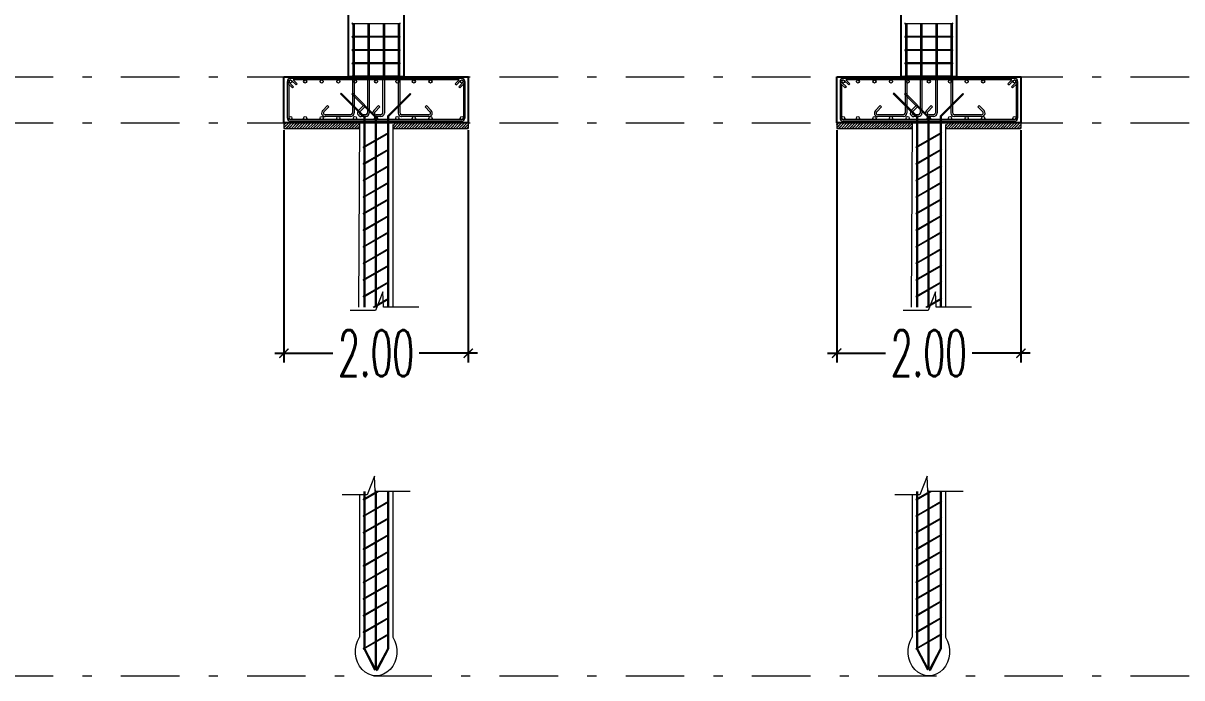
# Model space of a CAD drawing. Header units: millimetres. Extents: x 2175 to 3376, y 1504 to 1740.
# Drawn here: x 3350.92 to 3363.49, y 1605.31 to 1612.41 of the extents above; entities that cross this region are included whole.
import ezdxf

# ---------------------------------------------------------------- set-up
doc = ezdxf.new("R2010")
doc.units = ezdxf.units.MM
for name, pattern in [('DASHDOT2', [12.7, 6.35, -3.175, 0, -3.175]), ('DASHDOTX2', [50.8, 25.4, -12.7, 0, -12.7]), ('DASHED', [19.05, 12.7, -6.35])]:
    doc.linetypes.add(name, pattern=pattern)
doc.layers.add('As Atap', color=3, linetype='DASHDOTX2', lineweight=40)
doc.layers.add('Garis Dim', color=131, linetype='DASHED', lineweight=9)
doc.layers.add('dinding baru', color=142, linetype='Continuous')
doc.layers.add('WF 150', color=5, linetype='Continuous')
doc.layers.add('Layer2', color=7, linetype='DASHED', lineweight=40, true_color=0x238759)
doc.styles.add('-DIM2', font='simplex.shx', dxfattribs={"width": 0.55})
doc.dimstyles.new('DIMENSI MUSHOLLAH', dxfattribs={"dimtxt": 0.5, "dimasz": 0.1, "dimexe": 0.1, "dimexo": 0.1, "dimgap": 0.05, "dimtad": 0, "dimtih": 1, "dimtoh": 1, "dimzin": 0, "dimdsep": 46, "dimtxsty": '-DIM2', "dimblk": 'ARCHTICK', "dimcen": 0.3, "dimdle": 0.1, "dimclrd": 1, "dimclre": 1, "dimclrt": 2, "dimadec": 0, "dimazin": 0, "dimtfac": 1, "dimtix": 1, "dimtofl": 0, "dimtmove": 0, "dimatfit": 3, "dimldrblk": 'ARCHTICK', "dimfxl": 1, "dimtolj": 1, "dimtzin": 0, "dimarcsym": 0})

# ---------------------------------------------------------------- blocks, each defined once
blk = doc.blocks.new('_ArchTick')
at = {"color": 0, "linetype": 'ByBlock', "const_width": 0.15}
blk.add_lwpolyline([(-0.5, -0.5), (0.5, 0.5)], dxfattribs=at)
blk = doc.blocks.new('*D796')
at = {"layer": 'Defpoints', "color": 0, "transparency": 16777216}
for p in [(3353.748, 1611.351), (3355.748, 1611.351), (3355.748, 1608.831)]:
    blk.add_point(p, dxfattribs=at)
at = {"layer": 'dinding baru', "color": 1, "linetype": 'Continuous', "lineweight": -2, "transparency": 16777216}
for p, q in [((3353.748, 1611.251), (3353.748, 1608.731)), ((3355.748, 1611.251), (3355.748, 1608.731))]:
    blk.add_line(p, q, dxfattribs=at)
at = {"layer": 'dinding baru', "color": 1, "lineweight": -2, "transparency": 16777216}
for p, q in [((3353.648, 1608.831), (3354.279, 1608.831)), ((3355.848, 1608.831), (3355.217, 1608.831))]:
    blk.add_line(p, q, dxfattribs=at)
at = {"layer": 'dinding baru', "color": 1, "lineweight": -2, "transparency": 16777216, "xscale": 0.1, "yscale": 0.1, "zscale": 0.1, "rotation": 180}
blk.add_blockref('_ArchTick', (3353.748, 1608.831), dxfattribs=at)
at = {"layer": 'dinding baru', "color": 1, "lineweight": -2, "transparency": 16777216, "xscale": 0.1, "yscale": 0.1, "zscale": 0.1}
blk.add_blockref('_ArchTick', (3355.748, 1608.831), dxfattribs=at)
at = {"layer": 'dinding baru', "color": 2, "lineweight": 0, "transparency": 16777216, "insert": (3354.748, 1608.831), "char_height": 0.5, "attachment_point": 5, "style": '-DIM2'}
blk.add_mtext('\\A1;2.00', dxfattribs=at)
blk = doc.blocks.new('*D797')
at = {"layer": 'Defpoints', "color": 0, "transparency": 16777216}
for p in [(3359.748, 1611.351), (3361.748, 1611.351), (3361.748, 1608.831)]:
    blk.add_point(p, dxfattribs=at)
at = {"layer": 'dinding baru', "color": 1, "linetype": 'Continuous', "lineweight": -2, "transparency": 16777216}
for p, q in [((3359.748, 1611.251), (3359.748, 1608.731)), ((3361.748, 1611.251), (3361.748, 1608.731))]:
    blk.add_line(p, q, dxfattribs=at)
at = {"layer": 'dinding baru', "color": 1, "lineweight": -2, "transparency": 16777216}
for p, q in [((3359.648, 1608.831), (3360.279, 1608.831)), ((3361.848, 1608.831), (3361.217, 1608.831))]:
    blk.add_line(p, q, dxfattribs=at)
at = {"layer": 'dinding baru', "color": 1, "lineweight": -2, "transparency": 16777216, "xscale": 0.1, "yscale": 0.1, "zscale": 0.1, "rotation": 180}
blk.add_blockref('_ArchTick', (3359.748, 1608.831), dxfattribs=at)
at = {"layer": 'dinding baru', "color": 1, "lineweight": -2, "transparency": 16777216, "xscale": 0.1, "yscale": 0.1, "zscale": 0.1}
blk.add_blockref('_ArchTick', (3361.748, 1608.831), dxfattribs=at)
at = {"layer": 'dinding baru', "color": 2, "lineweight": 0, "transparency": 16777216, "insert": (3360.748, 1608.831), "char_height": 0.5, "attachment_point": 5, "style": '-DIM2'}
blk.add_mtext('\\A1;2.00', dxfattribs=at)

msp = doc.modelspace()

# ---------------------------------------------------------------- hatches: boundary and pattern name
at = {"layer": 'Layer2', "linetype": 'ByBlock', "lineweight": 5}
h = msp.add_hatch(dxfattribs=at)
h.set_pattern_fill('JIS_LC_8', scale=0.0027, style=0)
h.set_pattern_definition([(45, (375.98299, 381.259822), (-0.01489166881, 0.01489166881), []), (45, (375.98407, 381.259822), (-0.01489166881, 0.01489166881), [])])
h.paths.add_polyline_path([(3354.508, 1611.329), (3353.748, 1611.33), (3353.748, 1611.27), (3354.508, 1611.269)])
h.paths.add_polyline_path([(3354.508, 1611.331), (3354.508, 1611.331), (3354.508, 1611.271), (3354.508, 1611.271)], flags=17)
h.paths.add_polyline_path([(3354.568, 1611.334), (3354.508, 1611.331), (3354.508, 1611.271), (3354.568, 1611.274)])
h.paths.add_polyline_path([(3355.748, 1611.331), (3354.928, 1611.331), (3354.928, 1611.271), (3355.748, 1611.271)])
h = msp.add_hatch(dxfattribs=at)
h.set_pattern_fill('JIS_LC_8', scale=0.0027, style=0)
h.set_pattern_definition([(45, (381.98299, 381.259822), (-0.01489166881, 0.01489166881), []), (45, (381.98407, 381.259822), (-0.01489166881, 0.01489166881), [])])
h.paths.add_polyline_path([(3360.508, 1611.329), (3359.748, 1611.33), (3359.748, 1611.27), (3360.508, 1611.269)])
h.paths.add_polyline_path([(3360.508, 1611.331), (3360.508, 1611.331), (3360.508, 1611.271), (3360.508, 1611.271)], flags=17)
h.paths.add_polyline_path([(3360.568, 1611.334), (3360.508, 1611.331), (3360.508, 1611.271), (3360.568, 1611.274)])
h.paths.add_polyline_path([(3361.748, 1611.331), (3360.928, 1611.331), (3360.928, 1611.271), (3361.748, 1611.271)])

# ---------------------------------------------------------------- linework, layer by layer
at = {"layer": 'As Atap', "color": 0, "linetype": 'ByBlock', "lineweight": 5}
for p, q in [((3354.494, 1612.405), (3354.494, 1612.269)), ((3354.509, 1612.405), (3354.509, 1612.269)), ((3354.658, 1612.405), (3354.658, 1612.269)), ((3354.673, 1612.405), (3354.673, 1612.269)), ((3354.823, 1612.405), (3354.823, 1612.269)), ((3354.838, 1612.405), (3354.838, 1612.269)), ((3354.987, 1612.405), (3354.987, 1612.269)), ((3355.002, 1612.405), (3355.002, 1612.269)), ((3360.494, 1612.405), (3360.494, 1612.269)), ((3360.509, 1612.405), (3360.509, 1612.269)), ((3360.658, 1612.405), (3360.658, 1612.269)), ((3360.673, 1612.405), (3360.673, 1612.269)), ((3360.823, 1612.405), (3360.823, 1612.269)), ((3360.838, 1612.405), (3360.838, 1612.269)), ((3360.987, 1612.405), (3360.987, 1612.269)), ((3361.002, 1612.405), (3361.002, 1612.269)), ((3354.494, 1612.261), (3354.494, 1612.125)), ((3354.509, 1612.261), (3354.509, 1612.125)), ((3354.658, 1612.261), (3354.658, 1612.125)), ((3354.673, 1612.261), (3354.673, 1612.125)), ((3354.823, 1612.261), (3354.823, 1612.125)), ((3354.838, 1612.261), (3354.838, 1612.125)), ((3354.987, 1612.261), (3354.987, 1612.125)), ((3355.002, 1612.261), (3355.002, 1612.125)), ((3360.494, 1612.261), (3360.494, 1612.125)), ((3360.509, 1612.261), (3360.509, 1612.125)), ((3360.658, 1612.261), (3360.658, 1612.125)), ((3360.673, 1612.261), (3360.673, 1612.125)), ((3360.823, 1612.261), (3360.823, 1612.125)), ((3360.838, 1612.261), (3360.838, 1612.125)), ((3360.987, 1612.261), (3360.987, 1612.125)), ((3361.002, 1612.261), (3361.002, 1612.125)), ((3354.494, 1612.117), (3354.494, 1611.981)), ((3354.509, 1612.117), (3354.509, 1611.981)), ((3354.658, 1612.117), (3354.658, 1611.981)), ((3354.673, 1612.117), (3354.673, 1611.981)), ((3354.823, 1612.117), (3354.823, 1611.981)), ((3354.838, 1612.117), (3354.838, 1611.981)), ((3354.987, 1612.117), (3354.987, 1611.981)), ((3355.002, 1612.117), (3355.002, 1611.981)), ((3360.494, 1612.117), (3360.494, 1611.981)), ((3360.509, 1612.117), (3360.509, 1611.981)), ((3360.658, 1612.117), (3360.658, 1611.981)), ((3360.673, 1612.117), (3360.673, 1611.981)), ((3360.823, 1612.117), (3360.823, 1611.981)), ((3360.838, 1612.117), (3360.838, 1611.981)), ((3360.987, 1612.117), (3360.987, 1611.981)), ((3361.002, 1612.117), (3361.002, 1611.981)), ((3354.494, 1611.973), (3354.494, 1611.837)), ((3354.509, 1611.973), (3354.509, 1611.837)), ((3354.658, 1611.973), (3354.658, 1611.837)), ((3354.673, 1611.973), (3354.673, 1611.837)), ((3354.823, 1611.973), (3354.823, 1611.837)), ((3354.838, 1611.973), (3354.838, 1611.837)), ((3354.987, 1611.973), (3354.987, 1611.837)), ((3355.002, 1611.973), (3355.002, 1611.837)), ((3360.494, 1611.973), (3360.494, 1611.837)), ((3360.509, 1611.973), (3360.509, 1611.837)), ((3360.658, 1611.973), (3360.658, 1611.837)), ((3360.673, 1611.973), (3360.673, 1611.837)), ((3360.823, 1611.973), (3360.823, 1611.837)), ((3360.838, 1611.973), (3360.838, 1611.837)), ((3360.987, 1611.973), (3360.987, 1611.837)), ((3361.002, 1611.973), (3361.002, 1611.837)), ((3353.784, 1611.78), (3353.784, 1611.383)), ((3353.801, 1611.749), (3353.801, 1611.388)), ((3354.49, 1611.797), (3354.49, 1611.438)), ((3354.509, 1611.797), (3354.509, 1611.447)), ((3354.654, 1611.797), (3354.654, 1611.438)), ((3354.673, 1611.797), (3354.673, 1611.438)), ((3354.819, 1611.797), (3354.819, 1611.438)), ((3354.838, 1611.797), (3354.838, 1611.438)), ((3354.987, 1611.797), (3354.987, 1611.441)), ((3355.006, 1611.797), (3355.006, 1611.439)), ((3355.695, 1611.749), (3355.695, 1611.383)), ((3355.712, 1611.78), (3355.712, 1611.383)), ((3359.784, 1611.78), (3359.784, 1611.383)), ((3359.801, 1611.749), (3359.801, 1611.388)), ((3360.49, 1611.797), (3360.49, 1611.438)), ((3360.509, 1611.797), (3360.509, 1611.447)), ((3360.654, 1611.797), (3360.654, 1611.438)), ((3360.673, 1611.797), (3360.673, 1611.438)), ((3360.819, 1611.797), (3360.819, 1611.438)), ((3360.838, 1611.797), (3360.838, 1611.438)), ((3360.987, 1611.797), (3360.987, 1611.441)), ((3361.006, 1611.797), (3361.006, 1611.439)), ((3361.695, 1611.749), (3361.695, 1611.383)), ((3361.712, 1611.78), (3361.712, 1611.383)), ((3354.509, 1611.447), (3354.509, 1611.438)), ((3354.613, 1611.392), (3354.613, 1611.366)), ((3354.614, 1611.366), (3354.614, 1611.072)), ((3354.625, 1611.392), (3354.625, 1611.366)), ((3354.626, 1611.366), (3354.626, 1611.079)), ((3354.736, 1611.393), (3354.736, 1611.143)), ((3354.748, 1611.398), (3354.748, 1611.15)), ((3354.87, 1611.405), (3354.87, 1611.366)), ((3354.87, 1611.366), (3354.87, 1611.221)), ((3354.882, 1611.4), (3354.882, 1611.366)), ((3354.882, 1611.366), (3354.882, 1611.227)), ((3355.356, 1611.367), (3355.356, 1611.366)), ((3355.356, 1611.367), (3355.356, 1611.366)), ((3360.509, 1611.447), (3360.509, 1611.438)), ((3360.613, 1611.392), (3360.613, 1611.366)), ((3360.614, 1611.366), (3360.614, 1611.072)), ((3360.625, 1611.392), (3360.625, 1611.366)), ((3360.626, 1611.366), (3360.626, 1611.079)), ((3360.736, 1611.393), (3360.736, 1611.143)), ((3360.748, 1611.398), (3360.748, 1611.15)), ((3360.87, 1611.405), (3360.87, 1611.366)), ((3360.87, 1611.366), (3360.87, 1611.221)), ((3360.882, 1611.4), (3360.882, 1611.366)), ((3360.882, 1611.366), (3360.882, 1611.227)), ((3361.356, 1611.367), (3361.356, 1611.366)), ((3361.356, 1611.367), (3361.356, 1611.366)), ((3354.87, 1611.212), (3354.87, 1611.041)), ((3354.882, 1611.219), (3354.882, 1611.047)), ((3360.87, 1611.212), (3360.87, 1611.041)), ((3360.882, 1611.219), (3360.882, 1611.047)), ((3354.736, 1611.135), (3354.736, 1610.963)), ((3354.748, 1611.142), (3354.748, 1610.97)), ((3360.736, 1611.135), (3360.736, 1610.963)), ((3360.748, 1611.142), (3360.748, 1610.97)), ((3354.614, 1611.064), (3354.614, 1610.892)), ((3354.626, 1611.071), (3354.626, 1610.899)), ((3354.748, 1610.962), (3354.748, 1610.79)), ((3354.87, 1611.032), (3354.87, 1610.861)), ((3354.882, 1611.039), (3354.882, 1610.867)), ((3360.614, 1611.064), (3360.614, 1610.892)), ((3360.626, 1611.071), (3360.626, 1610.899)), ((3360.748, 1610.962), (3360.748, 1610.79)), ((3360.87, 1611.032), (3360.87, 1610.861)), ((3360.882, 1611.039), (3360.882, 1610.867)), ((3354.614, 1610.884), (3354.614, 1610.712)), ((3354.626, 1610.891), (3354.626, 1610.719)), ((3354.736, 1610.955), (3354.736, 1610.783)), ((3354.87, 1610.852), (3354.87, 1610.681)), ((3354.882, 1610.859), (3354.882, 1610.687)), ((3360.614, 1610.884), (3360.614, 1610.712)), ((3360.626, 1610.891), (3360.626, 1610.719)), ((3360.736, 1610.955), (3360.736, 1610.783)), ((3360.87, 1610.852), (3360.87, 1610.681)), ((3360.882, 1610.859), (3360.882, 1610.687)), ((3354.626, 1610.711), (3354.626, 1610.539)), ((3354.736, 1610.775), (3354.736, 1610.603)), ((3354.748, 1610.782), (3354.748, 1610.61)), ((3360.626, 1610.711), (3360.626, 1610.539)), ((3360.736, 1610.775), (3360.736, 1610.603)), ((3360.748, 1610.782), (3360.748, 1610.61)), ((3354.614, 1610.704), (3354.614, 1610.532)), ((3354.736, 1610.595), (3354.736, 1610.423)), ((3354.748, 1610.602), (3354.748, 1610.43)), ((3354.87, 1610.672), (3354.87, 1610.501)), ((3354.882, 1610.679), (3354.882, 1610.507)), ((3360.614, 1610.704), (3360.614, 1610.532)), ((3360.736, 1610.595), (3360.736, 1610.423)), ((3360.748, 1610.602), (3360.748, 1610.43)), ((3360.87, 1610.672), (3360.87, 1610.501)), ((3360.882, 1610.679), (3360.882, 1610.507)), ((3354.614, 1610.524), (3354.614, 1610.352)), ((3354.626, 1610.531), (3354.626, 1610.359)), ((3354.87, 1610.492), (3354.87, 1610.321)), ((3354.882, 1610.499), (3354.882, 1610.327)), ((3360.614, 1610.524), (3360.614, 1610.352)), ((3360.626, 1610.531), (3360.626, 1610.359)), ((3360.87, 1610.492), (3360.87, 1610.321)), ((3360.882, 1610.499), (3360.882, 1610.327)), ((3354.614, 1610.344), (3354.614, 1610.172)), ((3354.626, 1610.351), (3354.626, 1610.179)), ((3354.736, 1610.415), (3354.736, 1610.243)), ((3354.748, 1610.422), (3354.748, 1610.25)), ((3360.614, 1610.344), (3360.614, 1610.172)), ((3360.626, 1610.351), (3360.626, 1610.179)), ((3360.736, 1610.415), (3360.736, 1610.243)), ((3360.748, 1610.422), (3360.748, 1610.25)), ((3354.736, 1610.235), (3354.736, 1610.063)), ((3354.748, 1610.242), (3354.748, 1610.07)), ((3354.87, 1610.312), (3354.87, 1610.141)), ((3354.882, 1610.319), (3354.882, 1610.147)), ((3360.736, 1610.235), (3360.736, 1610.063)), ((3360.748, 1610.242), (3360.748, 1610.07)), ((3360.87, 1610.312), (3360.87, 1610.141)), ((3360.882, 1610.319), (3360.882, 1610.147)), ((3354.614, 1610.164), (3354.614, 1609.992)), ((3354.626, 1610.171), (3354.626, 1609.999)), ((3354.87, 1610.132), (3354.87, 1609.961)), ((3354.882, 1610.139), (3354.882, 1609.967)), ((3360.614, 1610.164), (3360.614, 1609.992)), ((3360.626, 1610.171), (3360.626, 1609.999)), ((3360.87, 1610.132), (3360.87, 1609.961)), ((3360.882, 1610.139), (3360.882, 1609.967)), ((3354.614, 1609.984), (3354.614, 1609.812)), ((3354.626, 1609.991), (3354.626, 1609.819)), ((3354.736, 1610.055), (3354.736, 1609.883)), ((3354.748, 1610.062), (3354.748, 1609.89)), ((3354.882, 1609.959), (3354.882, 1609.787)), ((3360.614, 1609.984), (3360.614, 1609.812)), ((3360.626, 1609.991), (3360.626, 1609.819)), ((3360.736, 1610.055), (3360.736, 1609.883)), ((3360.748, 1610.062), (3360.748, 1609.89)), ((3360.882, 1609.959), (3360.882, 1609.787)), ((3354.736, 1609.875), (3354.736, 1609.703)), ((3354.748, 1609.882), (3354.748, 1609.71)), ((3354.87, 1609.952), (3354.87, 1609.781)), ((3360.736, 1609.875), (3360.736, 1609.703)), ((3360.748, 1609.882), (3360.748, 1609.71)), ((3360.87, 1609.952), (3360.87, 1609.781)), ((3354.614, 1609.804), (3354.614, 1609.632)), ((3354.626, 1609.811), (3354.626, 1609.639)), ((3354.87, 1609.772), (3354.87, 1609.601)), ((3354.882, 1609.779), (3354.882, 1609.607)), ((3360.614, 1609.804), (3360.614, 1609.632)), ((3360.626, 1609.811), (3360.626, 1609.639)), ((3360.87, 1609.772), (3360.87, 1609.601)), ((3360.882, 1609.779), (3360.882, 1609.607)), ((3354.614, 1609.624), (3354.614, 1609.452)), ((3354.626, 1609.631), (3354.626, 1609.459)), ((3354.736, 1609.695), (3354.736, 1609.523)), ((3354.748, 1609.702), (3354.748, 1609.53)), ((3354.87, 1609.592), (3354.87, 1609.421)), ((3354.882, 1609.599), (3354.882, 1609.427)), ((3360.614, 1609.624), (3360.614, 1609.452)), ((3360.626, 1609.631), (3360.626, 1609.459)), ((3360.736, 1609.695), (3360.736, 1609.523)), ((3360.748, 1609.702), (3360.748, 1609.53)), ((3360.87, 1609.592), (3360.87, 1609.421)), ((3360.882, 1609.599), (3360.882, 1609.427)), ((3354.736, 1609.515), (3354.736, 1609.343)), ((3354.748, 1609.522), (3354.748, 1609.35)), ((3360.736, 1609.515), (3360.736, 1609.343)), ((3360.748, 1609.522), (3360.748, 1609.35)), ((3354.614, 1609.444), (3354.614, 1609.331)), ((3354.626, 1609.451), (3354.626, 1609.331)), ((3354.736, 1609.335), (3354.736, 1609.331)), ((3354.748, 1609.342), (3354.748, 1609.331)), ((3354.87, 1609.412), (3354.87, 1609.331)), ((3354.882, 1609.419), (3354.882, 1609.331)), ((3360.614, 1609.444), (3360.614, 1609.331)), ((3360.626, 1609.451), (3360.626, 1609.331)), ((3360.736, 1609.335), (3360.736, 1609.331)), ((3360.748, 1609.342), (3360.748, 1609.331)), ((3360.87, 1609.412), (3360.87, 1609.331)), ((3360.882, 1609.419), (3360.882, 1609.331)), ((3354.614, 1607.331), (3354.614, 1607.25)), ((3354.626, 1607.331), (3354.626, 1607.257)), ((3354.736, 1607.349), (3354.736, 1607.321)), ((3354.748, 1607.331), (3354.748, 1607.328)), ((3354.748, 1607.32), (3354.748, 1607.148)), ((3354.87, 1607.331), (3354.87, 1607.219)), ((3354.882, 1607.331), (3354.882, 1607.225)), ((3360.614, 1607.331), (3360.614, 1607.25)), ((3360.626, 1607.331), (3360.626, 1607.257)), ((3360.736, 1607.349), (3360.736, 1607.321)), ((3360.748, 1607.331), (3360.748, 1607.328)), ((3360.748, 1607.32), (3360.748, 1607.148)), ((3360.87, 1607.331), (3360.87, 1607.219)), ((3360.882, 1607.331), (3360.882, 1607.225)), ((3354.614, 1607.242), (3354.614, 1607.07)), ((3354.626, 1607.249), (3354.626, 1607.077)), ((3354.736, 1607.313), (3354.736, 1607.141)), ((3354.87, 1607.21), (3354.87, 1607.039)), ((3354.882, 1607.217), (3354.882, 1607.045)), ((3360.614, 1607.242), (3360.614, 1607.07)), ((3360.626, 1607.249), (3360.626, 1607.077)), ((3360.736, 1607.313), (3360.736, 1607.141)), ((3360.87, 1607.21), (3360.87, 1607.039)), ((3360.882, 1607.217), (3360.882, 1607.045)), ((3354.614, 1607.062), (3354.614, 1606.89)), ((3354.626, 1607.069), (3354.626, 1606.897)), ((3354.736, 1607.133), (3354.736, 1606.961)), ((3354.748, 1607.14), (3354.748, 1606.968)), ((3360.614, 1607.062), (3360.614, 1606.89)), ((3360.626, 1607.069), (3360.626, 1606.897)), ((3360.736, 1607.133), (3360.736, 1606.961)), ((3360.748, 1607.14), (3360.748, 1606.968)), ((3354.736, 1606.953), (3354.736, 1606.781)), ((3354.748, 1606.96), (3354.748, 1606.788)), ((3354.87, 1607.03), (3354.87, 1606.859)), ((3354.882, 1607.037), (3354.882, 1606.865)), ((3360.736, 1606.953), (3360.736, 1606.781)), ((3360.748, 1606.96), (3360.748, 1606.788)), ((3360.87, 1607.03), (3360.87, 1606.859)), ((3360.882, 1607.037), (3360.882, 1606.865)), ((3354.614, 1606.882), (3354.614, 1606.71)), ((3354.626, 1606.889), (3354.626, 1606.717)), ((3354.87, 1606.85), (3354.87, 1606.679)), ((3354.882, 1606.857), (3354.882, 1606.685)), ((3360.614, 1606.882), (3360.614, 1606.71)), ((3360.626, 1606.889), (3360.626, 1606.717)), ((3360.87, 1606.85), (3360.87, 1606.679)), ((3360.882, 1606.857), (3360.882, 1606.685)), ((3354.614, 1606.702), (3354.614, 1606.53)), ((3354.626, 1606.709), (3354.626, 1606.537)), ((3354.736, 1606.773), (3354.736, 1606.601)), ((3354.748, 1606.78), (3354.748, 1606.608)), ((3360.614, 1606.702), (3360.614, 1606.53)), ((3360.626, 1606.709), (3360.626, 1606.537)), ((3360.736, 1606.773), (3360.736, 1606.601)), ((3360.748, 1606.78), (3360.748, 1606.608)), ((3354.736, 1606.593), (3354.736, 1606.421)), ((3354.748, 1606.6), (3354.748, 1606.428)), ((3354.87, 1606.67), (3354.87, 1606.499)), ((3354.882, 1606.677), (3354.882, 1606.505)), ((3360.736, 1606.593), (3360.736, 1606.421)), ((3360.748, 1606.6), (3360.748, 1606.428)), ((3360.87, 1606.67), (3360.87, 1606.499)), ((3360.882, 1606.677), (3360.882, 1606.505)), ((3354.614, 1606.522), (3354.614, 1606.35)), ((3354.626, 1606.529), (3354.626, 1606.357)), ((3354.87, 1606.49), (3354.87, 1606.319)), ((3354.882, 1606.497), (3354.882, 1606.325)), ((3360.614, 1606.522), (3360.614, 1606.35)), ((3360.626, 1606.529), (3360.626, 1606.357)), ((3360.87, 1606.49), (3360.87, 1606.319)), ((3360.882, 1606.497), (3360.882, 1606.325)), ((3354.614, 1606.342), (3354.614, 1606.17)), ((3354.626, 1606.349), (3354.626, 1606.177)), ((3354.736, 1606.413), (3354.736, 1606.241)), ((3354.748, 1606.42), (3354.748, 1606.248)), ((3354.87, 1606.31), (3354.87, 1606.139)), ((3354.882, 1606.317), (3354.882, 1606.145)), ((3360.614, 1606.342), (3360.614, 1606.17)), ((3360.626, 1606.349), (3360.626, 1606.177)), ((3360.736, 1606.413), (3360.736, 1606.241)), ((3360.748, 1606.42), (3360.748, 1606.248)), ((3360.87, 1606.31), (3360.87, 1606.139)), ((3360.882, 1606.317), (3360.882, 1606.145)), ((3354.736, 1606.233), (3354.736, 1606.061)), ((3354.748, 1606.24), (3354.748, 1606.068)), ((3360.736, 1606.233), (3360.736, 1606.061)), ((3360.748, 1606.24), (3360.748, 1606.068)), ((3354.614, 1606.162), (3354.614, 1605.99)), ((3354.626, 1606.169), (3354.626, 1605.997)), ((3354.748, 1606.06), (3354.748, 1605.888)), ((3354.87, 1606.13), (3354.87, 1605.959)), ((3354.882, 1606.137), (3354.882, 1605.965)), ((3360.614, 1606.162), (3360.614, 1605.99)), ((3360.626, 1606.169), (3360.626, 1605.997)), ((3360.748, 1606.06), (3360.748, 1605.888)), ((3360.87, 1606.13), (3360.87, 1605.959)), ((3360.882, 1606.137), (3360.882, 1605.965)), ((3354.614, 1605.982), (3354.614, 1605.81)), ((3354.626, 1605.989), (3354.626, 1605.817)), ((3354.736, 1606.053), (3354.736, 1605.881)), ((3354.87, 1605.95), (3354.87, 1605.779)), ((3354.882, 1605.957), (3354.882, 1605.785)), ((3360.614, 1605.982), (3360.614, 1605.81)), ((3360.626, 1605.989), (3360.626, 1605.817)), ((3360.736, 1606.053), (3360.736, 1605.881)), ((3360.87, 1605.95), (3360.87, 1605.779)), ((3360.882, 1605.957), (3360.882, 1605.785)), ((3354.626, 1605.809), (3354.626, 1605.637)), ((3354.736, 1605.873), (3354.736, 1605.701)), ((3354.748, 1605.88), (3354.748, 1605.708)), ((3360.626, 1605.809), (3360.626, 1605.637)), ((3360.736, 1605.873), (3360.736, 1605.701)), ((3360.748, 1605.88), (3360.748, 1605.708)), ((3354.614, 1605.802), (3354.614, 1605.63)), ((3354.736, 1605.693), (3354.736, 1605.414)), ((3354.748, 1605.7), (3354.748, 1605.414)), ((3354.87, 1605.77), (3354.87, 1605.625)), ((3354.882, 1605.777), (3354.882, 1605.622)), ((3360.614, 1605.802), (3360.614, 1605.63)), ((3360.736, 1605.693), (3360.736, 1605.414)), ((3360.748, 1605.7), (3360.748, 1605.414)), ((3360.87, 1605.77), (3360.87, 1605.625)), ((3360.882, 1605.777), (3360.882, 1605.622)), ((3354.626, 1605.629), (3354.626, 1605.625)), ((3354.626, 1605.629), (3354.626, 1605.625)), ((3360.626, 1605.629), (3360.626, 1605.625)), ((3360.626, 1605.629), (3360.626, 1605.625))]:
    msp.add_line(p, q, dxfattribs=at)
at = {"layer": 'As Atap', "color": 7, "linetype": 'ByBlock', "lineweight": 5}
for p, q in [((3354.568, 1611.352), (3354.558, 1609.331)), ((3360.568, 1611.352), (3360.558, 1609.331)), ((3353.748, 1611.331), (3353.748, 1611.269)), ((3354.928, 1611.314), (3354.928, 1609.331)), ((3355.748, 1611.331), (3355.748, 1611.271)), ((3359.748, 1611.331), (3359.748, 1611.269)), ((3360.928, 1611.314), (3360.928, 1609.331)), ((3361.748, 1611.331), (3361.748, 1611.271)), ((3354.928, 1607.331), (3354.928, 1605.75)), ((3360.928, 1607.331), (3360.928, 1605.75)), ((3354.568, 1607.294), (3354.568, 1605.75)), ((3360.568, 1607.294), (3360.568, 1605.75))]:
    msp.add_line(p, q, dxfattribs=at)
at = {"layer": 'As Atap', "color": 2, "linetype": 'ByBlock', "lineweight": 5}
for p, q in [((3354.736, 1605.332), (3354.736, 1605.331)), ((3360.736, 1605.332), (3360.736, 1605.331))]:
    msp.add_line(p, q, dxfattribs=at)
at = {"layer": 'Garis Dim', "color": 0, "linetype": 'ByBlock', "lineweight": 5}
for p, q in [((3355.006, 1612.405), (3354.49, 1612.405)), ((3361.006, 1612.405), (3360.49, 1612.405)), ((3355.006, 1612.269), (3354.49, 1612.269)), ((3355.006, 1612.261), (3354.49, 1612.261)), ((3361.006, 1612.269), (3360.49, 1612.269)), ((3361.006, 1612.261), (3360.49, 1612.261)), ((3355.006, 1612.125), (3354.49, 1612.125)), ((3355.006, 1612.117), (3354.49, 1612.117)), ((3361.006, 1612.125), (3360.49, 1612.125)), ((3361.006, 1612.117), (3360.49, 1612.117)), ((3355.006, 1611.981), (3354.49, 1611.981)), ((3355.006, 1611.973), (3354.49, 1611.973)), ((3361.006, 1611.981), (3360.49, 1611.981)), ((3361.006, 1611.973), (3360.49, 1611.973)), ((3353.788, 1611.797), (3353.788, 1611.797)), ((3353.794, 1611.756), (3353.84, 1611.71)), ((3353.805, 1611.769), (3353.853, 1611.721)), ((3355.678, 1611.814), (3353.818, 1611.814)), ((3353.829, 1611.792), (3353.879, 1611.742)), ((3353.853, 1611.721), (3353.84, 1611.71)), ((3355.648, 1611.797), (3353.848, 1611.797)), ((3353.848, 1611.797), (3353.892, 1611.753)), ((3353.892, 1611.753), (3353.879, 1611.742)), ((3355.006, 1611.837), (3354.49, 1611.837)), ((3355.006, 1611.829), (3354.49, 1611.829)), ((3355.648, 1611.797), (3355.607, 1611.756)), ((3355.607, 1611.756), (3355.619, 1611.745)), ((3355.665, 1611.79), (3355.619, 1611.745)), ((3355.691, 1611.769), (3355.645, 1611.723)), ((3355.645, 1611.723), (3355.657, 1611.711)), ((3355.702, 1611.756), (3355.657, 1611.711)), ((3359.788, 1611.797), (3359.788, 1611.797)), ((3359.794, 1611.756), (3359.84, 1611.71)), ((3359.805, 1611.769), (3359.853, 1611.721)), ((3361.678, 1611.814), (3359.818, 1611.814)), ((3359.829, 1611.792), (3359.879, 1611.742)), ((3359.853, 1611.721), (3359.84, 1611.71)), ((3361.648, 1611.797), (3359.848, 1611.797)), ((3359.848, 1611.797), (3359.892, 1611.753)), ((3359.892, 1611.753), (3359.879, 1611.742)), ((3361.006, 1611.837), (3360.49, 1611.837)), ((3361.006, 1611.829), (3360.49, 1611.829)), ((3361.648, 1611.797), (3361.607, 1611.756)), ((3361.607, 1611.756), (3361.619, 1611.745)), ((3361.665, 1611.79), (3361.619, 1611.745)), ((3361.691, 1611.769), (3361.645, 1611.723)), ((3361.645, 1611.723), (3361.657, 1611.711)), ((3361.702, 1611.756), (3361.657, 1611.711)), ((3354.37, 1611.654), (3354.362, 1611.646)), ((3354.611, 1611.397), (3354.362, 1611.646)), ((3354.62, 1611.405), (3354.37, 1611.654)), ((3354.494, 1611.652), (3354.485, 1611.643)), ((3354.736, 1611.393), (3354.485, 1611.643)), ((3354.748, 1611.397), (3354.494, 1611.652)), ((3354.87, 1611.405), (3355.116, 1611.651)), ((3354.882, 1611.4), (3355.124, 1611.642)), ((3355.116, 1611.651), (3355.124, 1611.642)), ((3360.37, 1611.654), (3360.362, 1611.646)), ((3360.611, 1611.397), (3360.362, 1611.646)), ((3360.62, 1611.405), (3360.37, 1611.654)), ((3360.494, 1611.652), (3360.485, 1611.643)), ((3360.736, 1611.393), (3360.485, 1611.643)), ((3360.748, 1611.397), (3360.494, 1611.652)), ((3360.87, 1611.405), (3361.116, 1611.651)), ((3360.882, 1611.4), (3361.124, 1611.642)), ((3361.116, 1611.651), (3361.124, 1611.642)), ((3354.168, 1611.465), (3354.22, 1611.518)), ((3354.182, 1611.452), (3354.234, 1611.504)), ((3354.22, 1611.518), (3354.234, 1611.504)), ((3354.558, 1611.465), (3354.61, 1611.518)), ((3354.571, 1611.452), (3354.624, 1611.504)), ((3354.61, 1611.518), (3354.624, 1611.504)), ((3354.722, 1611.465), (3354.774, 1611.518)), ((3354.736, 1611.452), (3354.788, 1611.504)), ((3354.774, 1611.518), (3354.788, 1611.504)), ((3355.295, 1611.518), (3355.281, 1611.504)), ((3355.333, 1611.452), (3355.281, 1611.504)), ((3355.347, 1611.465), (3355.295, 1611.518)), ((3360.168, 1611.465), (3360.22, 1611.518)), ((3360.182, 1611.452), (3360.234, 1611.504)), ((3360.22, 1611.518), (3360.234, 1611.504)), ((3360.558, 1611.465), (3360.61, 1611.518)), ((3360.571, 1611.452), (3360.624, 1611.504)), ((3360.61, 1611.518), (3360.624, 1611.504)), ((3360.722, 1611.465), (3360.774, 1611.518)), ((3360.736, 1611.452), (3360.788, 1611.504)), ((3360.774, 1611.518), (3360.788, 1611.504)), ((3361.295, 1611.518), (3361.281, 1611.504)), ((3361.333, 1611.452), (3361.281, 1611.504)), ((3361.347, 1611.465), (3361.295, 1611.518)), ((3355.678, 1611.366), (3353.818, 1611.366)), ((3355.578, 1611.35), (3353.818, 1611.35)), ((3355.678, 1611.35), (3353.818, 1611.35)), ((3354.471, 1611.419), (3354.195, 1611.419)), ((3354.471, 1611.4), (3354.195, 1611.4)), ((3354.635, 1611.419), (3354.585, 1611.419)), ((3354.635, 1611.4), (3354.585, 1611.4)), ((3354.799, 1611.419), (3354.75, 1611.419)), ((3354.799, 1611.4), (3354.75, 1611.4)), ((3355.32, 1611.419), (3355.025, 1611.419)), ((3355.32, 1611.4), (3355.025, 1611.4)), ((3355.032, 1611.397), (3355.029, 1611.4)), ((3361.678, 1611.366), (3359.818, 1611.366)), ((3361.578, 1611.35), (3359.818, 1611.35)), ((3361.678, 1611.35), (3359.818, 1611.35)), ((3360.471, 1611.419), (3360.195, 1611.419)), ((3360.471, 1611.4), (3360.195, 1611.4)), ((3360.635, 1611.419), (3360.585, 1611.419)), ((3360.635, 1611.4), (3360.585, 1611.4)), ((3360.799, 1611.419), (3360.75, 1611.419)), ((3360.799, 1611.4), (3360.75, 1611.4)), ((3361.32, 1611.419), (3361.025, 1611.419)), ((3361.32, 1611.4), (3361.025, 1611.4)), ((3361.032, 1611.397), (3361.029, 1611.4)), ((3354.61, 1611.07), (3354.882, 1611.227)), ((3354.614, 1611.064), (3354.886, 1611.221)), ((3360.61, 1611.07), (3360.882, 1611.227)), ((3360.614, 1611.064), (3360.886, 1611.221)), ((3354.61, 1610.89), (3354.882, 1611.047)), ((3354.614, 1610.884), (3354.886, 1611.041)), ((3360.61, 1610.89), (3360.882, 1611.047)), ((3360.614, 1610.884), (3360.886, 1611.041)), ((3354.61, 1610.71), (3354.882, 1610.867)), ((3354.614, 1610.704), (3354.886, 1610.861)), ((3360.61, 1610.71), (3360.882, 1610.867)), ((3360.614, 1610.704), (3360.886, 1610.861)), ((3354.61, 1610.53), (3354.882, 1610.687)), ((3354.614, 1610.524), (3354.886, 1610.681)), ((3360.61, 1610.53), (3360.882, 1610.687)), ((3360.614, 1610.524), (3360.886, 1610.681)), ((3354.61, 1610.35), (3354.882, 1610.507)), ((3354.614, 1610.344), (3354.886, 1610.501)), ((3360.61, 1610.35), (3360.882, 1610.507)), ((3360.614, 1610.344), (3360.886, 1610.501)), ((3354.61, 1610.17), (3354.882, 1610.327)), ((3354.614, 1610.164), (3354.886, 1610.321)), ((3360.61, 1610.17), (3360.882, 1610.327)), ((3360.614, 1610.164), (3360.886, 1610.321)), ((3354.61, 1609.99), (3354.882, 1610.147)), ((3354.614, 1609.984), (3354.886, 1610.141)), ((3360.61, 1609.99), (3360.882, 1610.147)), ((3360.614, 1609.984), (3360.886, 1610.141)), ((3354.61, 1609.81), (3354.882, 1609.967)), ((3354.614, 1609.804), (3354.886, 1609.961)), ((3360.61, 1609.81), (3360.882, 1609.967)), ((3360.614, 1609.804), (3360.886, 1609.961)), ((3354.61, 1609.63), (3354.882, 1609.787)), ((3354.614, 1609.624), (3354.886, 1609.781)), ((3360.61, 1609.63), (3360.882, 1609.787)), ((3360.614, 1609.624), (3360.886, 1609.781)), ((3354.61, 1609.45), (3354.882, 1609.607)), ((3354.614, 1609.444), (3354.886, 1609.601)), ((3360.61, 1609.45), (3360.882, 1609.607)), ((3360.614, 1609.444), (3360.886, 1609.601)), ((3354.716, 1609.331), (3354.882, 1609.427)), ((3354.731, 1609.331), (3354.886, 1609.421)), ((3360.716, 1609.331), (3360.882, 1609.427)), ((3360.731, 1609.331), (3360.886, 1609.421)), ((3354.61, 1607.248), (3354.754, 1607.331)), ((3354.614, 1607.242), (3354.769, 1607.331)), ((3360.61, 1607.248), (3360.754, 1607.331)), ((3360.614, 1607.242), (3360.769, 1607.331)), ((3354.61, 1607.068), (3354.882, 1607.225)), ((3354.614, 1607.062), (3354.886, 1607.219)), ((3360.61, 1607.068), (3360.882, 1607.225)), ((3360.614, 1607.062), (3360.886, 1607.219)), ((3354.61, 1606.888), (3354.882, 1607.045)), ((3354.614, 1606.882), (3354.886, 1607.039)), ((3360.61, 1606.888), (3360.882, 1607.045)), ((3360.614, 1606.882), (3360.886, 1607.039)), ((3354.61, 1606.708), (3354.882, 1606.865)), ((3354.614, 1606.702), (3354.886, 1606.859)), ((3360.61, 1606.708), (3360.882, 1606.865)), ((3360.614, 1606.702), (3360.886, 1606.859)), ((3354.61, 1606.528), (3354.882, 1606.685)), ((3360.61, 1606.528), (3360.882, 1606.685)), ((3354.614, 1606.522), (3354.886, 1606.679)), ((3360.614, 1606.522), (3360.886, 1606.679)), ((3354.61, 1606.348), (3354.882, 1606.505)), ((3354.614, 1606.342), (3354.886, 1606.499)), ((3360.61, 1606.348), (3360.882, 1606.505)), ((3360.614, 1606.342), (3360.886, 1606.499)), ((3354.61, 1606.168), (3354.882, 1606.325)), ((3354.614, 1606.162), (3354.886, 1606.319)), ((3360.61, 1606.168), (3360.882, 1606.325)), ((3360.614, 1606.162), (3360.886, 1606.319)), ((3354.61, 1605.988), (3354.882, 1606.145)), ((3354.614, 1605.982), (3354.886, 1606.139)), ((3360.61, 1605.988), (3360.882, 1606.145)), ((3360.614, 1605.982), (3360.886, 1606.139)), ((3354.61, 1605.808), (3354.882, 1605.965)), ((3354.614, 1605.802), (3354.886, 1605.959)), ((3360.61, 1605.808), (3360.882, 1605.965)), ((3360.614, 1605.802), (3360.886, 1605.959)), ((3354.61, 1605.628), (3354.882, 1605.785)), ((3354.614, 1605.622), (3354.886, 1605.779)), ((3360.61, 1605.628), (3360.882, 1605.785)), ((3360.614, 1605.622), (3360.886, 1605.779)), ((3354.614, 1605.622), (3354.732, 1605.396)), ((3354.626, 1605.625), (3354.742, 1605.402)), ((3354.87, 1605.625), (3354.75, 1605.394)), ((3354.882, 1605.622), (3354.761, 1605.389)), ((3360.614, 1605.622), (3360.732, 1605.396)), ((3360.626, 1605.625), (3360.742, 1605.402)), ((3360.87, 1605.625), (3360.75, 1605.394)), ((3360.882, 1605.622), (3360.761, 1605.389)), ((3354.732, 1605.396), (3354.742, 1605.402)), ((3354.736, 1605.414), (3354.748, 1605.414)), ((3354.75, 1605.394), (3354.761, 1605.389)), ((3360.732, 1605.396), (3360.742, 1605.402)), ((3360.736, 1605.414), (3360.748, 1605.414)), ((3360.75, 1605.394), (3360.761, 1605.389))]:
    msp.add_line(p, q, dxfattribs=at)
at = {"layer": 'Garis Dim', "linetype": 'DASHDOT2', "ltscale": 0.1}
for p, q in [((3243.748, 1611.831), (3372.748, 1611.831)), ((3243.748, 1611.331), (3372.748, 1611.331)), ((3243.748, 1605.331), (3372.748, 1605.331))]:
    msp.add_line(p, q, dxfattribs=at)
at = {"layer": 'Garis Dim', "color": 7, "linetype": 'ByBlock', "lineweight": 5}
for p, q in [((3353.748, 1611.269), (3354.568, 1611.269)), ((3354.928, 1611.271), (3355.748, 1611.271)), ((3359.748, 1611.269), (3360.568, 1611.269)), ((3360.928, 1611.271), (3361.748, 1611.271))]:
    msp.add_line(p, q, dxfattribs=at)
at = {"layer": 'Garis Dim', "color": 0, "linetype": 'ByBlock', "lineweight": 5}
for centre in [(3353.818, 1611.78), (3353.978, 1611.78), (3354.158, 1611.78), (3354.338, 1611.78), (3354.518, 1611.78), (3354.748, 1611.78), (3354.978, 1611.78), (3355.158, 1611.78), (3355.338, 1611.78), (3355.678, 1611.78), (3359.818, 1611.78), (3359.978, 1611.78), (3360.158, 1611.78), (3360.338, 1611.78), (3360.518, 1611.78), (3360.748, 1611.78), (3360.978, 1611.78), (3361.158, 1611.78), (3361.338, 1611.78), (3361.678, 1611.78), (3353.818, 1611.383), (3353.978, 1611.383), (3354.158, 1611.383), (3354.338, 1611.383), (3354.518, 1611.383), (3354.748, 1611.383), (3354.978, 1611.383), (3355.158, 1611.383), (3355.338, 1611.383), (3355.678, 1611.383), (3359.818, 1611.383), (3359.978, 1611.383), (3360.158, 1611.383), (3360.338, 1611.383), (3360.518, 1611.383), (3360.748, 1611.383), (3360.978, 1611.383), (3361.158, 1611.383), (3361.338, 1611.383), (3361.678, 1611.383)]:
    msp.add_circle(centre, 0.0168, dxfattribs=at)
for centre, radius, start, end in [((3354.49, 1612.409), 0.00384, 90, 270.0006), ((3355.006, 1612.409), 0.00384, 270, 90), ((3360.49, 1612.409), 0.00384, 90, 270.0006), ((3361.006, 1612.409), 0.00384, 270, 90), ((3354.49, 1612.265), 0.00384, 90, 270.0006), ((3355.006, 1612.265), 0.00384, 270, 90), ((3360.49, 1612.265), 0.00384, 90, 270.0006), ((3361.006, 1612.265), 0.00384, 270, 90), ((3354.49, 1612.121), 0.00384, 90, 270.0006), ((3355.006, 1612.121), 0.00384, 270, 90), ((3360.49, 1612.121), 0.00384, 90, 270.0006), ((3361.006, 1612.121), 0.00384, 270, 90), ((3354.49, 1611.977), 0.00384, 90, 270.0006), ((3355.006, 1611.977), 0.00384, 270, 90), ((3360.49, 1611.977), 0.00384, 90, 270.0006), ((3361.006, 1611.977), 0.00384, 270, 90), ((3353.818, 1611.78), 0.0336, 90, 225), ((3353.818, 1611.78), 0.0336, 90, 180), ((3353.818, 1611.78), 0.0336, 90, 180), ((3353.818, 1611.78), 0.0168, 90, 180), ((3354.49, 1611.833), 0.00384, 90, 270.0006), ((3355.006, 1611.833), 0.00384, 270, 90), ((3355.678, 1611.78), 0.0336, 0, 90), ((3355.678, 1611.78), 0.0336, 315, 90), ((3355.678, 1611.78), 0.0336, 0, 90), ((3355.678, 1611.78), 0.0168, 0, 90), ((3359.818, 1611.78), 0.0336, 90, 225), ((3359.818, 1611.78), 0.0336, 90, 180), ((3359.818, 1611.78), 0.0336, 90, 180), ((3359.818, 1611.78), 0.0168, 90, 180), ((3360.49, 1611.833), 0.00384, 90, 270.0006), ((3361.006, 1611.833), 0.00384, 270, 90), ((3361.678, 1611.78), 0.0336, 0, 90), ((3361.678, 1611.78), 0.0336, 315, 90), ((3361.678, 1611.78), 0.0336, 0, 90), ((3361.678, 1611.78), 0.0168, 0, 90), ((3354.195, 1611.438), 0.0384, 135, 270), ((3354.585, 1611.438), 0.0384, 135, 270), ((3354.75, 1611.438), 0.0384, 135, 270), ((3355.32, 1611.438), 0.0384, 270, 45), ((3360.195, 1611.438), 0.0384, 135, 270), ((3360.585, 1611.438), 0.0384, 135, 270), ((3360.75, 1611.438), 0.0384, 135, 270), ((3361.32, 1611.438), 0.0384, 270, 45), ((3353.818, 1611.383), 0.0336, 180, 270), ((3353.818, 1611.383), 0.0168, 180, 270), ((3354.195, 1611.438), 0.0192, 135, 270), ((3354.471, 1611.438), 0.0192, 270, 0), ((3354.471, 1611.438), 0.0384, 270, 0), ((3354.585, 1611.438), 0.0192, 135, 270), ((3354.607, 1611.392), 0.018, 0, 45), ((3354.635, 1611.438), 0.0192, 270, 0), ((3354.635, 1611.438), 0.0384, 270, 360), ((3354.75, 1611.438), 0.0192, 135, 270), ((3354.727, 1611.392), 0.006, 0, 45), ((3354.799, 1611.438), 0.0192, 270, 0), ((3354.799, 1611.438), 0.0384, 270, 0), ((3355.025, 1611.438), 0.0384, 180, 270), ((3355.025, 1611.438), 0.0192, 180, 270), ((3355.32, 1611.438), 0.0192, 270, 45), ((3355.678, 1611.383), 0.0336, 270, 0), ((3355.678, 1611.383), 0.0168, 270, 0), ((3359.818, 1611.383), 0.0336, 180, 270), ((3359.818, 1611.383), 0.0168, 180, 270), ((3360.195, 1611.438), 0.0192, 135, 270), ((3360.471, 1611.438), 0.0192, 270, 0), ((3360.471, 1611.438), 0.0384, 270, 0), ((3360.585, 1611.438), 0.0192, 135, 270), ((3360.607, 1611.392), 0.018, 0, 45), ((3360.635, 1611.438), 0.0192, 270, 0), ((3360.635, 1611.438), 0.0384, 270, 360), ((3360.75, 1611.438), 0.0192, 135, 270), ((3360.727, 1611.392), 0.006, 0, 45), ((3360.799, 1611.438), 0.0192, 270, 0), ((3360.799, 1611.438), 0.0384, 270, 0), ((3361.025, 1611.438), 0.0384, 180, 270), ((3361.025, 1611.438), 0.0192, 180, 270), ((3361.32, 1611.438), 0.0192, 270, 45), ((3361.678, 1611.383), 0.0336, 270, 0), ((3361.678, 1611.383), 0.0168, 270, 0), ((3354.884, 1611.224), 0.0036, 298.5406, 121.4606), ((3360.884, 1611.224), 0.0036, 298.5406, 121.4606), ((3354.612, 1611.067), 0.0036, 120.0006, 300.0006), ((3354.884, 1611.044), 0.0036, 298.5406, 121.4606), ((3360.612, 1611.067), 0.0036, 120.0006, 300.0006), ((3360.884, 1611.044), 0.0036, 298.5406, 121.4606), ((3354.612, 1610.887), 0.0036, 120.0006, 300.0006), ((3354.884, 1610.864), 0.0036, 298.5406, 121.4606), ((3360.612, 1610.887), 0.0036, 120.0006, 300.0006), ((3360.884, 1610.864), 0.0036, 298.5406, 121.4606), ((3354.612, 1610.707), 0.0036, 120.0006, 300.0006), ((3360.612, 1610.707), 0.0036, 120.0006, 300.0006), ((3354.884, 1610.684), 0.0036, 298.5406, 121.4606), ((3360.884, 1610.684), 0.0036, 298.5406, 121.4606), ((3354.612, 1610.527), 0.0036, 120.0006, 300.0006), ((3354.884, 1610.504), 0.0036, 298.5406, 121.4606), ((3360.612, 1610.527), 0.0036, 120.0006, 300.0006), ((3360.884, 1610.504), 0.0036, 298.5406, 121.4606), ((3354.612, 1610.347), 0.0036, 120.0006, 300.0006), ((3360.612, 1610.347), 0.0036, 120.0006, 300.0006), ((3354.884, 1610.324), 0.0036, 298.5406, 121.4606), ((3360.884, 1610.324), 0.0036, 298.5406, 121.4606), ((3354.612, 1610.167), 0.0036, 120.0006, 300.0006), ((3354.884, 1610.144), 0.0036, 298.5406, 121.4606), ((3360.612, 1610.167), 0.0036, 120.0006, 300.0006), ((3360.884, 1610.144), 0.0036, 298.5406, 121.4606), ((3354.612, 1609.987), 0.0036, 120.0006, 300.0006), ((3354.884, 1609.964), 0.0036, 298.5406, 121.4606), ((3360.612, 1609.987), 0.0036, 120.0006, 300.0006), ((3360.884, 1609.964), 0.0036, 298.5406, 121.4606), ((3354.612, 1609.807), 0.0036, 120.0006, 300.0006), ((3354.884, 1609.784), 0.0036, 298.5406, 121.4606), ((3360.612, 1609.807), 0.0036, 120.0006, 300.0006), ((3360.884, 1609.784), 0.0036, 298.5406, 121.4606), ((3354.612, 1609.627), 0.0036, 120.0006, 300.0006), ((3354.884, 1609.604), 0.0036, 298.5406, 121.4606), ((3360.612, 1609.627), 0.0036, 120.0006, 300.0006), ((3360.884, 1609.604), 0.0036, 298.5406, 121.4606), ((3354.612, 1609.447), 0.0036, 120.0006, 300.0006), ((3354.884, 1609.424), 0.0036, 298.5406, 121.4606), ((3360.612, 1609.447), 0.0036, 120.0006, 300.0006), ((3360.884, 1609.424), 0.0036, 298.5406, 121.4606), ((3354.612, 1607.245), 0.0036, 120.0006, 300.0006), ((3354.884, 1607.222), 0.0036, 298.5406, 121.4606), ((3360.612, 1607.245), 0.0036, 120.0006, 300.0006), ((3360.884, 1607.222), 0.0036, 298.5406, 121.4606), ((3354.612, 1607.065), 0.0036, 120.0006, 300.0006), ((3360.612, 1607.065), 0.0036, 120.0006, 300.0006), ((3354.884, 1607.042), 0.0036, 298.5406, 121.4606), ((3360.884, 1607.042), 0.0036, 298.5406, 121.4606), ((3354.612, 1606.885), 0.0036, 120.0006, 300.0006), ((3354.884, 1606.862), 0.0036, 298.5406, 121.4606), ((3360.612, 1606.885), 0.0036, 120.0006, 300.0006), ((3360.884, 1606.862), 0.0036, 298.5406, 121.4606), ((3354.612, 1606.705), 0.0036, 120.0006, 300.0006), ((3354.884, 1606.682), 0.0036, 298.5406, 121.4606), ((3360.612, 1606.705), 0.0036, 120.0006, 300.0006), ((3360.884, 1606.682), 0.0036, 298.5406, 121.4606), ((3354.612, 1606.525), 0.0036, 120.0006, 300.0006), ((3354.884, 1606.502), 0.0036, 298.5406, 121.4606), ((3360.612, 1606.525), 0.0036, 120.0006, 300.0006), ((3360.884, 1606.502), 0.0036, 298.5406, 121.4606), ((3354.612, 1606.345), 0.0036, 120.0006, 300.0006), ((3354.884, 1606.322), 0.0036, 298.5406, 121.4606), ((3360.612, 1606.345), 0.0036, 120.0006, 300.0006), ((3360.884, 1606.322), 0.0036, 298.5406, 121.4606), ((3354.612, 1606.165), 0.0036, 120.0006, 300.0006), ((3354.884, 1606.142), 0.0036, 298.5406, 121.4606), ((3360.612, 1606.165), 0.0036, 120.0006, 300.0006), ((3360.884, 1606.142), 0.0036, 298.5406, 121.4606), ((3354.612, 1605.985), 0.0036, 120.0006, 300.0006), ((3354.884, 1605.962), 0.0036, 298.5406, 121.4606), ((3360.612, 1605.985), 0.0036, 120.0006, 300.0006), ((3360.884, 1605.962), 0.0036, 298.5406, 121.4606), ((3354.612, 1605.805), 0.0036, 120.0006, 300.0006), ((3360.612, 1605.805), 0.0036, 120.0006, 300.0006), ((3354.884, 1605.782), 0.0036, 298.5406, 121.4606), ((3360.884, 1605.782), 0.0036, 298.5406, 121.4606), ((3354.612, 1605.625), 0.0036, 120.0006, 300.0006), ((3360.612, 1605.625), 0.0036, 120.0006, 300.0006)]:
    msp.add_arc(centre, radius, start, end, dxfattribs=at)
at = {"layer": 'Garis Dim', "color": 7, "linetype": 'ByBlock', "lineweight": 5, "extrusion": (0, 0, -1)}
for centre in [(3354.748, 1605.592), (3360.748, 1605.592)]:
    msp.add_ellipse(centre, major_axis=(0, 0.261), ratio=0.864672, start_param=0.923757, end_param=5.359428, dxfattribs=at)
at = {"layer": 'Layer2', "linetype": 'ByBlock', "lineweight": 5}
for points in [[(3355.21, 1609.331), (3354.827, 1609.331), (3354.82, 1609.498), (3354.74, 1609.294), (3354.468, 1609.294)], [(3361.21, 1609.331), (3360.827, 1609.331), (3360.82, 1609.498), (3360.74, 1609.294), (3360.468, 1609.294)], [(3355.119, 1607.331), (3354.737, 1607.331), (3354.729, 1607.498), (3354.65, 1607.294), (3354.378, 1607.294)], [(3361.119, 1607.331), (3360.737, 1607.331), (3360.729, 1607.498), (3360.65, 1607.294), (3360.378, 1607.294)]]:
    msp.add_lwpolyline(points, dxfattribs=at)
at = {"layer": 'WF 150'}
for points in [[(3354.448, 1614.831), (3355.048, 1614.831), (3355.048, 1611.831), (3354.448, 1611.831)], [(3360.448, 1614.831), (3361.048, 1614.831), (3361.048, 1611.831), (3360.448, 1611.831)], [(3353.748, 1611.831), (3355.748, 1611.831), (3355.748, 1611.331), (3353.748, 1611.331)], [(3359.748, 1611.831), (3361.748, 1611.831), (3361.748, 1611.331), (3359.748, 1611.331)]]:
    msp.add_lwpolyline(points, close=True, dxfattribs=at)

# ---------------------------------------------------------------- dimensions: what is measured, and where the dimension line sits
at = {"layer": 'dinding baru', "lineweight": 0}
for base, p1, p2, picture, middle in [((3355.748, 1608.831), (3353.748, 1611.351), (3355.748, 1611.351), '*D796', (3354.748, 1608.831)), ((3361.748, 1608.831), (3359.748, 1611.351), (3361.748, 1611.351), '*D797', (3360.748, 1608.831))]:
    dim = msp.add_linear_dim(base=base, p1=p1, p2=p2, dimstyle='DIMENSI MUSHOLLAH', dxfattribs=at)
    dim.commit()
    dim.dimension.update_dxf_attribs({"geometry": picture, "text_midpoint": middle})

doc.saveas('drawing.dxf')
